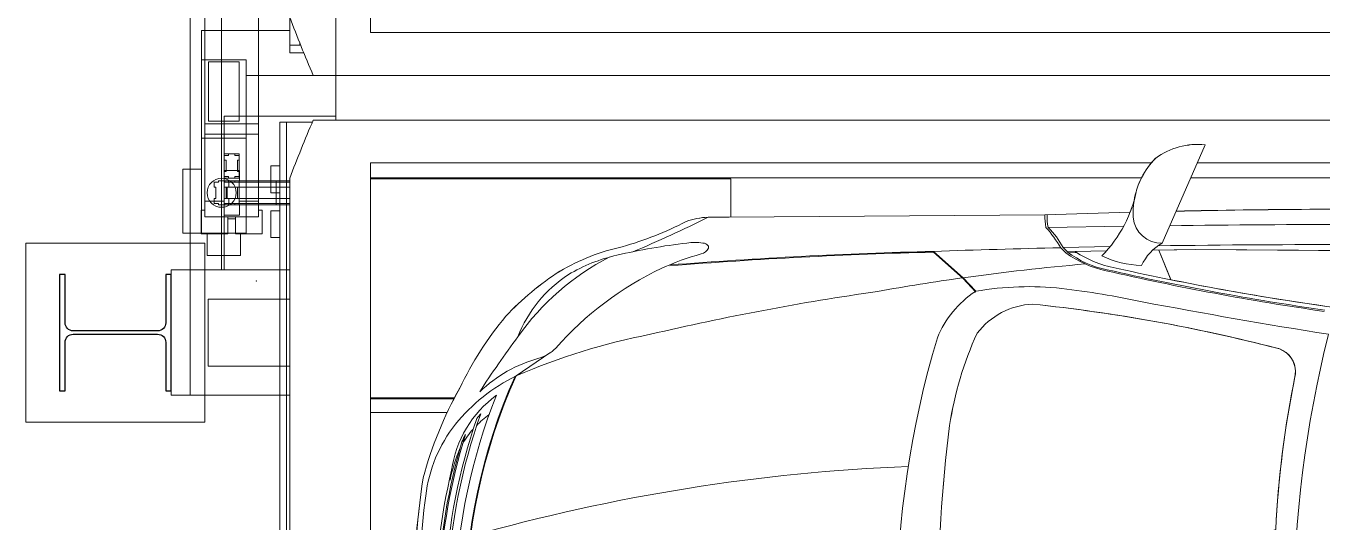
# Model space of a CAD drawing. Header units: inches. Extents: x -342 to 3622, y -887 to 1349.
# Drawn here: x 350.5 to 640.3, y 56.7 to 167.6 of the extents above; entities that cross this region are included whole.
import ezdxf

# ---------------------------------------------------------------- set-up
doc = ezdxf.new("R2010")
doc.units = ezdxf.units.IN
doc.header["$MEASUREMENT"] = 0
doc.set_wipeout_variables(frame=1)
doc.linetypes.add('PHANTOM', pattern=[12.7, 6.35, -1.27, 1.27, -1.27, 1.27, -1.27])
for name, color, linetype in [('PK24E', 7, 'Continuous'), ('PK24E-COMP-CAR', 7, 'Continuous'), ('PK24E-STRUCT-STEEL', 254, 'Continuous')]:
    doc.layers.add(name, color=color, linetype=linetype)
for name, color, linetype, true_color in [('PK24E-COMP-PALLET', 132, 'Continuous', 0x00b7c8), ('PK24E-HELPER', 253, 'PHANTOM', 0xa1a1a1), ('PK24E-SYS-LIFT', 31, 'Continuous', 0xffcc5a), ('PK24E-SYS-SHELF', 31, 'Continuous', 0xffcc5a)]:
    doc.layers.add(name, color=color, linetype=linetype, true_color=true_color)

# ---------------------------------------------------------------- blocks, each defined once
blk = doc.blocks.new('STEEL-HEA260--TOP-STRUCT-PK24')
at = {"layer": 'PK24E-STRUCT-STEEL', "color": 8, "true_color": 0x808080}
blk.add_lwpolyline([(11.25, 13), (11.25, 2.175, -0.4142136), (9.45, 0.375), (-9.45, 0.375, -0.4142136), (-11.25, 2.175), (-11.25, 13), (-12.5, 13), (-12.5, -13), (-11.25, -13), (-11.25, -2.175, -0.4142136), (-9.45, -0.375), (9.45, -0.375, -0.4142136), (11.25, -2.175), (11.25, -13), (12.5, -13), (12.5, 13)], format="xyb", close=True, dxfattribs=at)
blk = doc.blocks.new('STEEL-HEA260-WPLATE-TOP-STRUCT-PK24')
at = {"layer": 'PK24E-STRUCT-STEEL', "color": 8, "lineweight": 5, "true_color": 0x808080}
blk.add_lwpolyline([(-20, 20), (20, 20), (20, -20), (-20, -20)], close=True, dxfattribs=at)
at = {"lineweight": 5}
blk.add_blockref('STEEL-HEA260--TOP-STRUCT-PK24', (0, 0), dxfattribs=at)
blk = doc.blocks.new('ELIFT-COLUMNS--TOP-COMP-PKE24')
at = {"lineweight": 5}
blk.add_blockref('STEEL-HEA260-WPLATE-TOP-STRUCT-PK24', (-306.5, -167.5), dxfattribs=at)
blk = doc.blocks.new('ELIFTUG---TOP-COMP-PKE24')
at = {"layer": 'PK24E-SYS-LIFT', "linetype": 'Continuous', "lineweight": 5}
for p, q in [((-267.5, 103.22), (-267.5, -103.22)), ((-258.3, 103.22), (-258.3, -103.22)), ((-265.25, -103.22), (-265.25, -94)), ((-262.25, -94), (-262.25, -103.22)), ((-255.5, -110), (-255.5, -95)), ((-287.25, -100), (-267.5, -100)), ((-287.25, -100), (-287.25, -106.55)), ((-267.5, -103.22), (-265.25, -103.22)), ((-267.5, -105), (-267.5, -103.22)), ((-262.25, -103.22), (-258.3, -103.22)), ((-258.3, -103.22), (-258.3, -105)), ((-277.25, -106.55), (-287.25, -106.55)), ((-287.25, -106.55), (-287.25, -124.05)), ((-285.7, -107), (-285.7, -120.25)), ((-278.8, -107), (-285.7, -107)), ((-278.8, -120.25), (-278.8, -107)), ((-277.25, -124.05), (-277.25, -106.55)), ((-258.3, -105), (-267.5, -105)), ((-255.5, -110), (-277.25, -110)), ((-285.7, -120.25), (-278.8, -120.25)), ((-287.25, -124.05), (-277.25, -124.05)), ((-287.25, -124.05), (-287.25, -145.25)), ((-277.25, -124.05), (-277.25, -145.25)), ((-291.45, -145.25), (-291.45, -131)), ((-291.45, -131), (-287.25, -131)), ((-284.4, -133.88), (-284.4, -134.98)), ((-283.48, -133.88), (-284.4, -133.88)), ((-284.4, -134.98), (-284.02, -134.98)), ((-284.02, -134.98), (-284.02, -137.52)), ((-283.48, -133.55), (-283.48, -133.88)), ((-282.02, -133.55), (-283.48, -133.55)), ((-282.02, -133.88), (-282.02, -133.55)), ((-281.1, -133.88), (-282.02, -133.88)), ((-281.48, -134.98), (-281.1, -134.98)), ((-281.48, -137.52), (-281.48, -134.98)), ((-281.1, -134.98), (-281.1, -133.88)), ((-284.4, -137.52), (-284.4, -138.62)), ((-284.02, -137.52), (-284.4, -137.52)), ((-284.4, -138.62), (-283.48, -138.62)), ((-283.48, -138.62), (-283.48, -138.95)), ((-283.48, -138.95), (-282.02, -138.95)), ((-282.02, -138.62), (-281.1, -138.62)), ((-282.02, -138.95), (-282.02, -138.62)), ((-281.1, -137.52), (-281.48, -137.52)), ((-281.1, -138.62), (-281.1, -137.52)), ((-291.45, -145.25), (-287.25, -145.25)), ((-277.25, -145.25), (-287.25, -145.25)), ((-286, -145.25), (-286, -150.25)), ((-278.5, -150.25), (-278.5, -145.25)), ((-280.68, -150.25), (-286, -150.25)), ((-278.5, -150.25), (-280.68, -150.25))]:
    blk.add_line(p, q, dxfattribs=at)
blk.add_circle((-282.75, -136.25), 3.25, dxfattribs=at)
at = {"lineweight": 5}
blk.add_blockref('ELIFT-COLUMNS--TOP-COMP-PKE24', (0, 0), dxfattribs=at)
blk = doc.blocks.new('*U15')
at = {"lineweight": 5}
blk.add_wipeout([(-262.27, 110), (262.27, 110), (267.5, 96.99), (267.5, -96.99), (262.27, -110), (-262.27, -110), (-267.5, -96.99), (-267.5, 96.99)], dxfattribs=at)
at = {"layer": 'PK24E-COMP-PALLET', "lineweight": 5}
for p, q in [((-249.45, -100.42), (-249.45, 100.42)), ((249.45, -100.42), (-249.45, -100.42)), ((262.27, -110), (-262.27, -110))]:
    blk.add_line(p, q, dxfattribs=at)
blk.add_arc((-7.5, 0), 277.5, 200.4566, 203.3531, dxfattribs=at)
blk = doc.blocks.new('ELIFT-CW--TOP-COMP-PKE24')
at = {"layer": 'PK24E-SYS-LIFT', "lineweight": 5}
for p, q in [((-12.85, 145.45), (-12.85, 140.1)), ((-6.85, 145.45), (-12.85, 145.45)), ((-6.85, 141.6), (-6.85, 145.45)), ((-5.15, 145.45), (-5.15, 141.6)), ((0.85, 145.45), (-5.15, 145.45)), ((0.85, 140.1), (0.85, 145.45)), ((-5.15, 142.1), (-6.85, 142.1)), ((-12, 140.1), (-12.85, 140.1)), ((0, 141.6), (-12, 141.6)), ((-12, 141.6), (-12, 138.15)), ((0, 138.15), (0, 141.6)), ((0.85, 140.1), (0, 140.1)), ((-12, 123.18), (-12, 138.15)), ((-7.65, 138.15), (-12, 138.15)), ((-7.65, 137.9), (-7.65, 138.95)), ((-7.65, 138.95), (-4.35, 138.95)), ((-7.65, 138.62), (-6.73, 138.62)), ((-7.65, 137.52), (-7.65, 138.62)), ((-7.27, 137.52), (-7.65, 137.52)), ((-7.65, 137.52), (-7.65, 134.98)), ((-7.27, 134.98), (-7.27, 137.52)), ((-6.73, 138.95), (-5.27, 138.95)), ((-6.73, 138.62), (-6.73, 138.95)), ((-5.27, 138.95), (-5.27, 138.62)), ((-5.27, 138.62), (-4.35, 138.62)), ((-4.73, 137.52), (-4.73, 134.98)), ((-4.35, 137.52), (-4.73, 137.52)), ((-4.35, 138.95), (-4.35, 137.9)), ((-4.35, 138.62), (-4.35, 137.52)), ((0, 138.15), (-4.35, 138.15)), ((-4.35, 137.52), (-4.35, 134.98)), ((0, 123.18), (0, 138.15)), ((-7.65, 133.88), (-7.65, 134.98)), ((-7.65, 134.98), (-7.27, 134.98)), ((-7.65, 133.55), (-7.65, 134.6)), ((-6.73, 133.88), (-7.65, 133.88)), ((-4.35, 133.55), (-7.65, 133.55)), ((-6.73, 133.55), (-6.73, 133.88)), ((-5.27, 133.55), (-6.73, 133.55)), ((-5.27, 133.88), (-5.27, 133.55)), ((-4.35, 133.88), (-5.27, 133.88)), ((-4.73, 134.98), (-4.35, 134.98)), ((-4.35, 134.98), (-4.35, 133.88)), ((-4.35, 134.6), (-4.35, 133.55)), ((-7.65, 131.9), (-7.65, 132.95)), ((-7.65, 132.95), (-4.35, 132.95)), ((-7.65, 132.62), (-6.73, 132.62)), ((-7.65, 131.52), (-7.65, 132.62)), ((-7.27, 131.52), (-7.65, 131.52)), ((-7.65, 131.52), (-7.65, 128.98)), ((-7.27, 128.98), (-7.27, 131.52)), ((-6.73, 132.95), (-5.27, 132.95)), ((-6.73, 132.62), (-6.73, 132.95)), ((-5.27, 132.95), (-5.27, 132.62)), ((-5.27, 132.62), (-4.35, 132.62)), ((-4.73, 131.52), (-4.73, 128.98)), ((-4.35, 131.52), (-4.73, 131.52)), ((-4.35, 132.95), (-4.35, 131.9)), ((-4.35, 132.62), (-4.35, 131.52)), ((-4.35, 131.52), (-4.35, 128.98)), ((-7.65, 127.88), (-7.65, 128.98)), ((-7.65, 128.98), (-7.27, 128.98)), ((-7.65, 127.55), (-7.65, 128.6)), ((-6.73, 127.88), (-7.65, 127.88)), ((-4.35, 127.55), (-7.65, 127.55)), ((-6.73, 127.55), (-6.73, 127.88)), ((-5.27, 127.55), (-6.73, 127.55)), ((-5.27, 127.88), (-5.27, 127.55)), ((-4.35, 127.88), (-5.27, 127.88)), ((-4.73, 128.98), (-4.35, 128.98)), ((-4.35, 128.98), (-4.35, 127.88)), ((-4.35, 128.6), (-4.35, 127.55)), ((0, 123.18), (-12, 123.18)), ((-12, 120.81), (-12, 123.18)), ((0, 123.18), (0, 120.81)), ((0, 120.81), (-12, 120.81)), ((-12, 120.81), (-12, -120.81)), ((0, 120.81), (0, -120.81)), ((-12, -120.81), (0, -120.81)), ((-12, -123.18), (-12, -120.81)), ((0, -120.81), (0, -123.18)), ((-12, -123.18), (-12, -138.15)), ((0, -123.18), (-12, -123.18)), ((0, -123.18), (0, -138.15)), ((-7.65, -127.55), (-7.65, -128.6)), ((-4.35, -127.55), (-7.65, -127.55)), ((-7.65, -127.88), (-7.65, -128.98)), ((-6.73, -127.88), (-7.65, -127.88)), ((-7.65, -128.98), (-7.27, -128.98)), ((-7.65, -131.52), (-7.65, -128.98)), ((-7.27, -128.98), (-7.27, -131.52)), ((-6.73, -127.55), (-6.73, -127.88)), ((-5.27, -127.55), (-6.73, -127.55)), ((-5.27, -127.88), (-5.27, -127.55)), ((-4.35, -127.88), (-5.27, -127.88)), ((-4.73, -128.98), (-4.35, -128.98)), ((-4.73, -131.52), (-4.73, -128.98)), ((-4.35, -128.6), (-4.35, -127.55)), ((-4.35, -128.98), (-4.35, -127.88)), ((-4.35, -131.52), (-4.35, -128.98)), ((-7.65, -131.52), (-7.65, -132.62)), ((-7.27, -131.52), (-7.65, -131.52)), ((-7.65, -131.9), (-7.65, -132.95)), ((-7.65, -132.62), (-6.73, -132.62)), ((-7.65, -132.95), (-4.35, -132.95)), ((-6.73, -132.62), (-6.73, -132.95)), ((-6.73, -132.95), (-5.27, -132.95)), ((-5.27, -132.62), (-4.35, -132.62)), ((-5.27, -132.95), (-5.27, -132.62)), ((-4.35, -131.52), (-4.73, -131.52)), ((-4.35, -132.62), (-4.35, -131.52)), ((-4.35, -132.95), (-4.35, -131.9)), ((-7.65, -133.55), (-7.65, -134.6)), ((-4.35, -133.55), (-7.65, -133.55)), ((-7.65, -133.88), (-7.65, -134.98)), ((-6.73, -133.88), (-7.65, -133.88)), ((-7.65, -134.98), (-7.27, -134.98)), ((-7.65, -137.52), (-7.65, -134.98)), ((-7.27, -134.98), (-7.27, -137.52)), ((-6.73, -133.55), (-6.73, -133.88)), ((-5.27, -133.55), (-6.73, -133.55)), ((-5.27, -133.88), (-5.27, -133.55)), ((-4.35, -133.88), (-5.27, -133.88)), ((-4.73, -134.98), (-4.35, -134.98)), ((-4.73, -137.52), (-4.73, -134.98)), ((-4.35, -134.6), (-4.35, -133.55)), ((-4.35, -134.98), (-4.35, -133.88)), ((-4.35, -137.52), (-4.35, -134.98)), ((-7.65, -138.15), (-12, -138.15)), ((-12, -138.15), (-12, -141.6)), ((-7.65, -137.52), (-7.65, -138.62)), ((-7.27, -137.52), (-7.65, -137.52)), ((-7.65, -137.9), (-7.65, -138.95)), ((-7.65, -138.62), (-6.73, -138.62)), ((-7.65, -138.95), (-4.35, -138.95)), ((-6.73, -138.62), (-6.73, -138.95)), ((-6.73, -138.95), (-5.27, -138.95)), ((-5.27, -138.62), (-4.35, -138.62)), ((-5.27, -138.95), (-5.27, -138.62)), ((-4.35, -137.52), (-4.73, -137.52)), ((-4.35, -138.62), (-4.35, -137.52)), ((-4.35, -138.95), (-4.35, -137.9)), ((0, -138.15), (-4.35, -138.15)), ((0, -141.6), (0, -138.15)), ((-12.85, -140.1), (-12.85, -145.45)), ((-12, -140.1), (-12.85, -140.1)), ((0, -141.6), (-12, -141.6)), ((-6.85, -145.45), (-6.85, -141.6)), ((-5.15, -141.6), (-5.15, -145.45)), ((0.85, -140.1), (0, -140.1)), ((0.85, -145.45), (0.85, -140.1)), ((-5.15, -142.1), (-6.85, -142.1)), ((-6.85, -145.45), (-12.85, -145.45)), ((0.85, -145.45), (-5.15, -145.45))]:
    blk.add_line(p, q, dxfattribs=at)
blk = doc.blocks.new('ELIFT-DU--TOP-COMP-PKE24')
at = {"layer": 'PK24E-SYS-LIFT', "linetype": 'Continuous', "lineweight": 5}
for p, q in [((-289.75, 153.5), (-289.75, -153.5)), ((-282.75, 153.5), (-282.75, -153.5)), ((-257.25, 119.1), (-257.25, -119.1)), ((-282.15, -119.1), (-257.25, -119.1)), ((-282.15, -153.5), (-282.15, -119.1)), ((-257.25, -131.25), (-257.25, -119.1)), ((-245.37, -130.25), (266.63, -130.25)), ((-245.37, -131.25), (-245.37, -130.25)), ((-278.75, -131.25), (-282.15, -131.25)), ((-278.75, -133.55), (-278.75, -131.25)), ((279.63, -131.25), (-258.37, -131.25)), ((-258.37, -131.25), (-258.37, -131.55)), ((279.63, -131.55), (-258.37, -131.55)), ((-258.37, -131.55), (-258.37, -133.55)), ((-282.15, -133.55), (-270.56, -133.55)), ((-282.15, -133.88), (-270.56, -133.88)), ((-282.15, -134.98), (-270.56, -134.98)), ((-270.56, -133.88), (-270.56, -133.55)), ((-270.56, -133.55), (294.94, -133.55)), ((-270.56, -133.88), (294.94, -133.88)), ((-270.56, -134.98), (-270.56, -133.88)), ((-270.56, -134.98), (294.94, -134.98)), ((-270.56, -137.52), (-270.56, -134.98)), ((-282.15, -137.52), (-270.56, -137.52)), ((-282.15, -138.62), (-270.56, -138.62)), ((-282.15, -138.95), (-270.56, -138.95)), ((-278.75, -141.25), (-278.75, -138.95)), ((-270.56, -138.62), (-270.56, -137.52)), ((-270.56, -137.52), (294.94, -137.52)), ((-270.56, -138.62), (294.94, -138.62)), ((-270.56, -138.95), (-270.56, -138.62)), ((-270.56, -138.95), (294.94, -138.95)), ((-258.37, -138.95), (-258.37, -140.95)), ((-282.15, -141.25), (-278.75, -141.25)), ((-258.37, -140.95), (-258.37, -141.25)), ((-258.37, -140.95), (279.63, -140.95)), ((-258.37, -141.25), (279.63, -141.25)), ((-257.25, -153.5), (-257.25, -141.25)), ((-294, -153.5), (-289.75, -153.5)), ((-294, -153.5), (-294, -181.5)), ((-282.75, -153.5), (-289.75, -153.5)), ((-289.75, -153.5), (-289.75, -181.5)), ((-282.75, -153.5), (-282.15, -153.5)), ((-257.25, -153.5), (-282.15, -153.5)), ((-294, -181.5), (-289.75, -181.5)), ((-289.75, -181.5), (-257.25, -181.5))]:
    blk.add_line(p, q, dxfattribs=at)
at = {"lineweight": 5}
blk.add_blockref('ELIFT-CW--TOP-COMP-PKE24', (-274.5, 0), dxfattribs=at)
blk.add_wipeout([(-285.75, -175), (-285.75, -160), (307, -160), (307, -175)], dxfattribs=at)
at = {"layer": 'PK24E-SYS-LIFT', "linetype": 'Continuous', "lineweight": 5}
for p, q in [((-245.37, -160), (-245.37, -141.25)), ((-257.25, -160), (-257.25, -153.5)), ((307, -160), (-285.75, -160)), ((-285.75, -160), (-285.75, -175)), ((-285.75, -175), (307, -175)), ((-257.25, -181.5), (-257.25, -175))]:
    blk.add_line(p, q, dxfattribs=at)
blk = doc.blocks.new('ELIFTUG--WDU-TOP-SYS-PKE24')
at = {"lineweight": 5}
blk.add_blockref('ELIFTUG---TOP-COMP-PKE24', (0, 0), dxfattribs=at)
at = {"layer": 'PK24E', "lineweight": 5}
blk.add_blockref('*U15', (0, 0), dxfattribs=at)
at = {"lineweight": 5}
blk.add_blockref('ELIFT-DU--TOP-COMP-PKE24', (0, 0), dxfattribs=at)
blk = doc.blocks.new('SEDAN---TOP-COMP-PKE24')
at = {"layer": 'PK24E-COMP-CAR', "lineweight": 5}
for p, q in [((-216.91, -52.81), (-209.34, -57.94)), ((-114.09, -71.56), (-116.92, -74.58)), ((-114.09, -71.73), (-116.92, -74.75)), ((-116.92, -74.58), (-123.58, -80.49)), ((-116.92, -74.75), (-123.58, -80.66)), ((-70.54, -74.33), (-73.22, -80.95)), ((-95.15, -81.48), (-93.97, -80.32)), ((-94.58, -81.49), (-93.64, -80.58)), ((-93.64, -80.58), (-91.91, -80.62)), ((-93.36, -80.34), (-91.61, -80.39)), ((-91.91, -80.62), (-84.91, -80.75)), ((-74.57, -80.93), (-65.09, -81.1)), ((15.63, -80.44), (-65.09, -81.1)), ((-94.58, -81.49), (-84.09, -81.71)), ((-62.86, -104.5), (-72.44, -82.5)), ((-97.93, -86.02), (-81.06, -86.26)), ((-169.27, -88.29), (-174, -88.29)), ((-98.66, -88.8), (-169.27, -88.29)), ((-98.66, -88.8), (-79.61, -89.39))]:
    blk.add_line(p, q, dxfattribs=at)
blk.add_lwpolyline([(-9.49, -90.01, -0.007742), (-69.33, -89.64), (-62.86, -104.5, -0.182926), (-73.91, -101.48, -0.158163), (-78.74, -91.93, 0.023024), (-79.61, -89.39), (-98.66, -88.8), (-169.27, -88.29), (-174, -88.29, -0.075259), (-178.89, -87.33, 0.049447), (-193.17, -81.68, -0.080698), (-207.09, -76.23, -0.062715), (-219.23, -66.14, -0.061643), (-229.5, -50.11, -0.061425), (-237.69, -30.02, -0.075225), (-237.69, 30.02, -0.061425)], format="xyb", dxfattribs=at)
for points in [[(-101.46, 68.87, 0.21976), (-113.83, 62.35, 0.069678), (-119.98, 41.74, 0.063275), (-119.98, -41.74, 0.069678), (-113.83, -62.35, 0.21976), (-101.46, -68.87, 0.037117), (-46.41, -58.91, 0.360325), (-42.69, -53.02, -0.038423), (-47.08, -18.45, -0.032223), (-54.77, -15.32, -0.201945), (-57.16, -11.11), (-57.16, 11.11, -0.201945), (-54.77, 15.32, -0.032223), (-47.08, 18.45, -0.038423), (-42.69, 53.02, 0.360325), (-46.41, 58.91, 0.037117)], [(-35.67, -68.36, 0.014822), (-70.53, -74.32), (-73.22, -80.95), (-65.09, -81.1), (8.42, -80.5, 0.035411), (16.22, -65.21, 0.004063), (2.71, -65.49, 0.030043)]]:
    blk.add_lwpolyline(points, format="xyb", close=True, dxfattribs=at)
for centre, radius, start, end in [((81.19, 0), 212.94, 163.2572, 196.7428), ((210.31, 0), 253.31, 165.808, 194.192), ((-99.23, 0), 129.15, 155.9157, 204.0843), ((-99.06, 0), 129.15, 155.8616, 204.1384), ((208.52, 0), 331.14, 172.7589, 187.2411), ((-39.3, 0), 200.64, 171.3961, 188.6039), ((-99.69, 0), 135.4, 166.4538, 193.5462), ((-36.68, 0), 202.11, 172.5993, 187.4007), ((-99.65, 0.01), 130.96, 182.1001, 201.7338), ((-99.66, 0.01), 134.86, 182.7961, 196.4001), ((-99.68, 0), 134.56, 183.038, 197.1519), ((-99.67, 0.01), 133.28, 183.2295, 198.9575), ((-99.66, 0.01), 132.78, 183.1137, 199.5221), ((-112.46, 386.64), 419.55, 254.1452, 267.7085), ((179.75, -7.18), 227.11, 182.8433, 191.4441), ((-205.51, -22.25), 31.83, 186.8267, 218.3399), ((-152.11, -6.89), 88.65, 195.1225, 209.1824), ((-197.47, -22.79), 34.84, 191.082, 203.346), ((-206.61, -28.32), 24.95, 187.8291, 233.9393), ((-213.93, -29.41), 17.05, 208.6937, 222.4573), ((-185.33, -17.99), 48.1, 204.6797, 206.808), ((-199.28, -16.8), 40.1, 218.9257, 243.9183), ((-216.31, -33.98), 12.15, 219.0273, 236.9589), ((-198.32, -21.08), 35.27, 219.0342, 221.3154), ((-43.31, -30.11), 77.54, 188.6242, 204.5676), ((-159.64, -16.61), 77.48, 205.6195, 219.7292), ((-20.48, 83.54), 243.89, 212.9933, 216.5113), ((-203.41, -26.57), 31.35, 226.3834, 254.4801), ((-158.26, 83.55), 148.45, 246.7263, 258.8946), ((-48.11, -53.72), 5.46, 280.7864, 15.7195), ((-214.29, -65.25), 8.83, 44.9051, 73.6377), ((-152.98, -10.65), 73.28, 221.3038, 244.6516), ((-140.88, 306.38), 377.31, 275.9976, 284.3943), ((-170.4, -29.26), 56.29, 215.0238, 242.8675), ((-189.22, -50.92), 29.29, 201.3344, 236.8818), ((-52.64, 509.63), 587.29, 256.78947, 261.83266), ((-101.49, -52.6), 22.96, 202.3898, 236.3231), ((-100.59, -52.21), 16.68, 217.4493, 267.0265), ((209.43, -1589.03), 1546.4, 99.10455, 100.67068), ((-173.07, -23), 63.18, 223.0579, 237.4123), ((-118.87, 126.79), 200.59, 276.859, 282.077), ((48.2, -656.1), 594.88, 98.16183, 102.93838), ((50.14, -668.51), 607.14, 98.16699, 102.83422), ((47.41, -659.23), 596.69, 98.00361, 102.53441), ((-45, 438.56), 518.32, 259.8801, 262.005), ((-102.26, -4.78), 67.99, 259.9819, 276.1991), ((-43.08, 455.9), 535.77, 262.0779, 265.0081), ((-183.36, -36.09), 46.63, 239.4034, 257.8579), ((-186.34, -43.99), 36.69, 239.0247, 257.3652), ((-160.31, -24.5), 57.62, 245.3419, 254.6998), ((-95.87, 1030.24), 1111.07, 265.52774, 268.57079), ((-95.87, 1030.07), 1111.07, 265.52774, 268.57079), ((-80.5, -98.49), 22.61, 101.4713, 126.5562), ((-80.74, -97.3), 21.15, 100.8688, 127.7306), ((-78.45, -100.5), 24, 98.7225, 124.1121), ((-76.49, -99.59), 22.08, 91.5527, 115.3696), ((-66.73, -72.51), 11.5, 205.754, 240.2655), ((-161.84, 60.16), 143.68, 256.9173, 263.249), ((-297.73, -335.52), 276.47, 63.4128, 67.2481), ((-176.09, -82.51), 2.49, 28.0846, 76.8016), ((-36.32, 2454.38), 2536.54, 268.02863, 268.67112), ((-106.68, -100.05), 29.09, 10.7087, 44.576), ((-214.5, -156.5), 77.8, 62.7613, 74.0845), ((-176.92, -69.41), 13.23, 262.1439, 277.8263), ((-175.21, -80.92), 1.6, 273.0254, 318.3488), ((-174.55, -81.55), 0.692, 321.1875, 18.2745), ((-120.33, -66.66), 29.22, 318.5421, 329.5288), ((-112.63, -71.62), 20.57, 315.5959, 331.3246), ((-72.64, -88.8), 6.31, 88.1706, 175.2645), ((-36.58, 2440.23), 2522.39, 269.16371, 271.18606), ((-88.33, -88.24), 10.35, 167.547, 183.0978), ((-90.22, -88.08), 7.98, 165.0303, 185.2153), ((-4.65, 5675.73), 5762.5, 269.342781, 270.173243), ((-173.26, -71.64), 16.67, 250.2657, 267.4813), ((-61.6, -89.26), 17.35, 176.776, 224.7935), ((-27.52, 1842.23), 1932.32, 268.7601, 270.53449), ((-64.4, -88.4), 16.17, 233.9975, 275.4625)]:
    blk.add_arc(centre, radius, start, end, dxfattribs=at)
blk = doc.blocks.new('*U16')
at = {"lineweight": 5}
blk.add_wipeout([(-267.5, 96.99), (-262.27, 110), (262.27, 110), (267.5, 96.99), (267.5, -96.99), (262.27, -110), (-262.27, -110), (-267.5, -96.99)], dxfattribs=at)
at = {"layer": 'PK24E-COMP-PALLET', "lineweight": 5}
for p, q in [((-249.45, -100.42), (-249.45, 100.42)), ((-267.5, -96.99), (-267.5, 96.99)), ((-232.31, -44.65), (-249.45, -44.65)), ((-230.82, -47.67), (-249.45, -47.67)), ((-230.71, -47.89), (-249.45, -47.89)), ((-168.92, -96.89), (-168.92, -88.29)), ((-168.92, -96.89), (-249.45, -96.89)), ((-77.07, -97.11), (-249.45, -97.11)), ((249.45, -97.11), (-66.08, -97.11)), ((-74.88, -100.42), (-249.45, -100.42)), ((249.45, -100.42), (-64.64, -100.42)), ((262.27, -110), (-262.27, -110))]:
    blk.add_line(p, q, dxfattribs=at)
blk.add_arc((-7.5, 0), 277.5, 200.4566, 203.3531, dxfattribs=at)
at = {"layer": 'PK24E', "lineweight": 5}
blk.add_blockref('SEDAN---TOP-COMP-PKE24', (0, 0), dxfattribs=at)
blk = doc.blocks.new('*U17')
at = {"layer": 'PK24E-HELPER', "lineweight": 5}
blk.add_point((-275, -74), dxfattribs=at)
blk.add_point((-275, -74), dxfattribs=at)
at = {"layer": 'PK24E-SYS-SHELF', "lineweight": 5}
for p, q in [((-268.25, 585.98), (-268.25, -109.5)), ((-269.75, -109.5), (-269.75, 570.8)), ((-269.75, -83.75), (-271.75, -83.75)), ((-271.75, -89.75), (-271.75, -83.75)), ((-271.75, -89.75), (-269.75, -89.75)), ((-269.75, -93.75), (-271.75, -93.75)), ((-271.75, -99.75), (-271.75, -93.75)), ((-271.75, -99.75), (-269.75, -99.75)), ((-268.25, -109.5), (-269.75, -109.5)), ((-268.25, -109.5), (-262.48, -109.5))]:
    blk.add_line(p, q, dxfattribs=at)
at = {"layer": 'PK24E', "lineweight": 5}
blk.add_blockref('*U16', (0, 0), dxfattribs=at)

msp = doc.modelspace()

# ---------------------------------------------------------------- block references
at = {"layer": 'PK24E', "lineweight": 5}
msp.add_blockref('ELIFTUG--WDU-TOP-SYS-PKE24', (677.05, 266.59), dxfattribs=at)

# ---------------------------------------------------------------- next in the draw order: block references
at = {"layer": 'PK24E', "lineweight": 5, "xscale": -1, "rotation": 180}
msp.add_blockref('*U17', (677.05, 36.59), dxfattribs=at)

doc.saveas('drawing.dxf')
